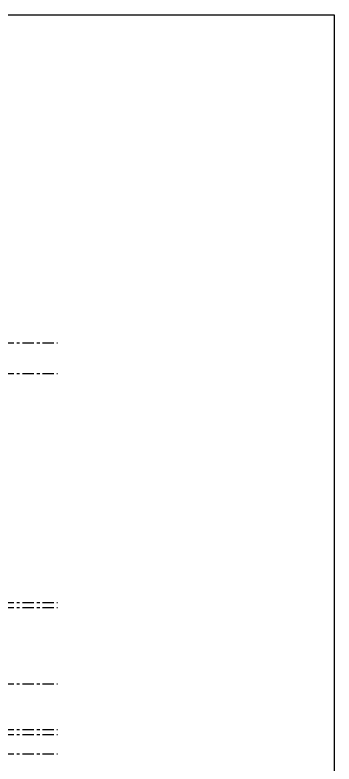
# Model space of a CAD drawing. Header units: millimetres. Extents: x -25371 to 2282244, y -90657 to 147824.
# Drawn here: x 1724406 to 1730674, y -4150 to 10573 of the extents above; entities that cross this region are included whole.
import ezdxf

# ---------------------------------------------------------------- set-up
doc = ezdxf.new("R2010")
doc.units = ezdxf.units.MM
doc.linetypes.add('CENTER', pattern=[50.8, 31.75, -6.35, 6.35, -6.35])
doc.linetypes.add('TA_GL_000.90000', pattern=[2.475, 0.9, -0.225, 0.225, -0.225, 0.9])
doc.layers.add('000 - 0_SYM_DWG_GRIDLINE_MAIN_COLOR_251', color=251, linetype='Continuous')
doc.layers.add('000 - GRID', color=251, linetype='CENTER')
doc.styles.add('TA', font='', dxfattribs={"height": 4.5})
doc.styles.get('TA').set_extended_font_data('Cordia New')

# ---------------------------------------------------------------- blocks, each defined once
blk = doc.blocks.new('A$C7fb6dcac')
at = {"layer": 'Defpoints'}
blk.add_lwpolyline([(3100, -444), (2325, -444), (2325, 0), (3100, 0)], close=True, dxfattribs=at)
blk = doc.blocks.new('*U2265')
at = {"layer": '000 - 0_SYM_DWG_GRIDLINE_MAIN_COLOR_251', "color": 0, "linetype": 'ByBlock', "ltscale": 5}
blk.add_line((20, 0), (-529.29, 0), dxfattribs=at)
at = {"style": 'TA', "flags": 1}
blk.add_attdef('LOCATION', (6, -6), '', height=4.5, rotation=270, dxfattribs=at)
blk = doc.blocks.new('C-1-VS01_REV00_20260615-141331_ELEVATION_2_DIMS')
at = {"layer": '000 - GRID', "linetype": 'TA_GL_000.90000', "xscale": 50.00000000000004, "yscale": 50.00000000000004, "zscale": 50.00000000000004, "rotation": 180}
for p in [(-9960, 108700), (-9960, 108100), (-9960, 103600), (-9960, 103500), (-9960, 102000), (-9960, 101100), (-9960, 101000), (-9960, 100625)]:
    blk.add_blockref('*U2265', p, dxfattribs=at)

msp = doc.modelspace()

# ---------------------------------------------------------------- block references
at = {"xscale": 50, "yscale": 50, "zscale": 50}
msp.add_blockref('A$C7fb6dcac', (1575673.68, 10572.622), dxfattribs=at)
msp.add_blockref('C-1-VS01_REV00_20260615-141331_ELEVATION_2_DIMS', (1708738.911, -104572.744))

doc.saveas('drawing.dxf')
